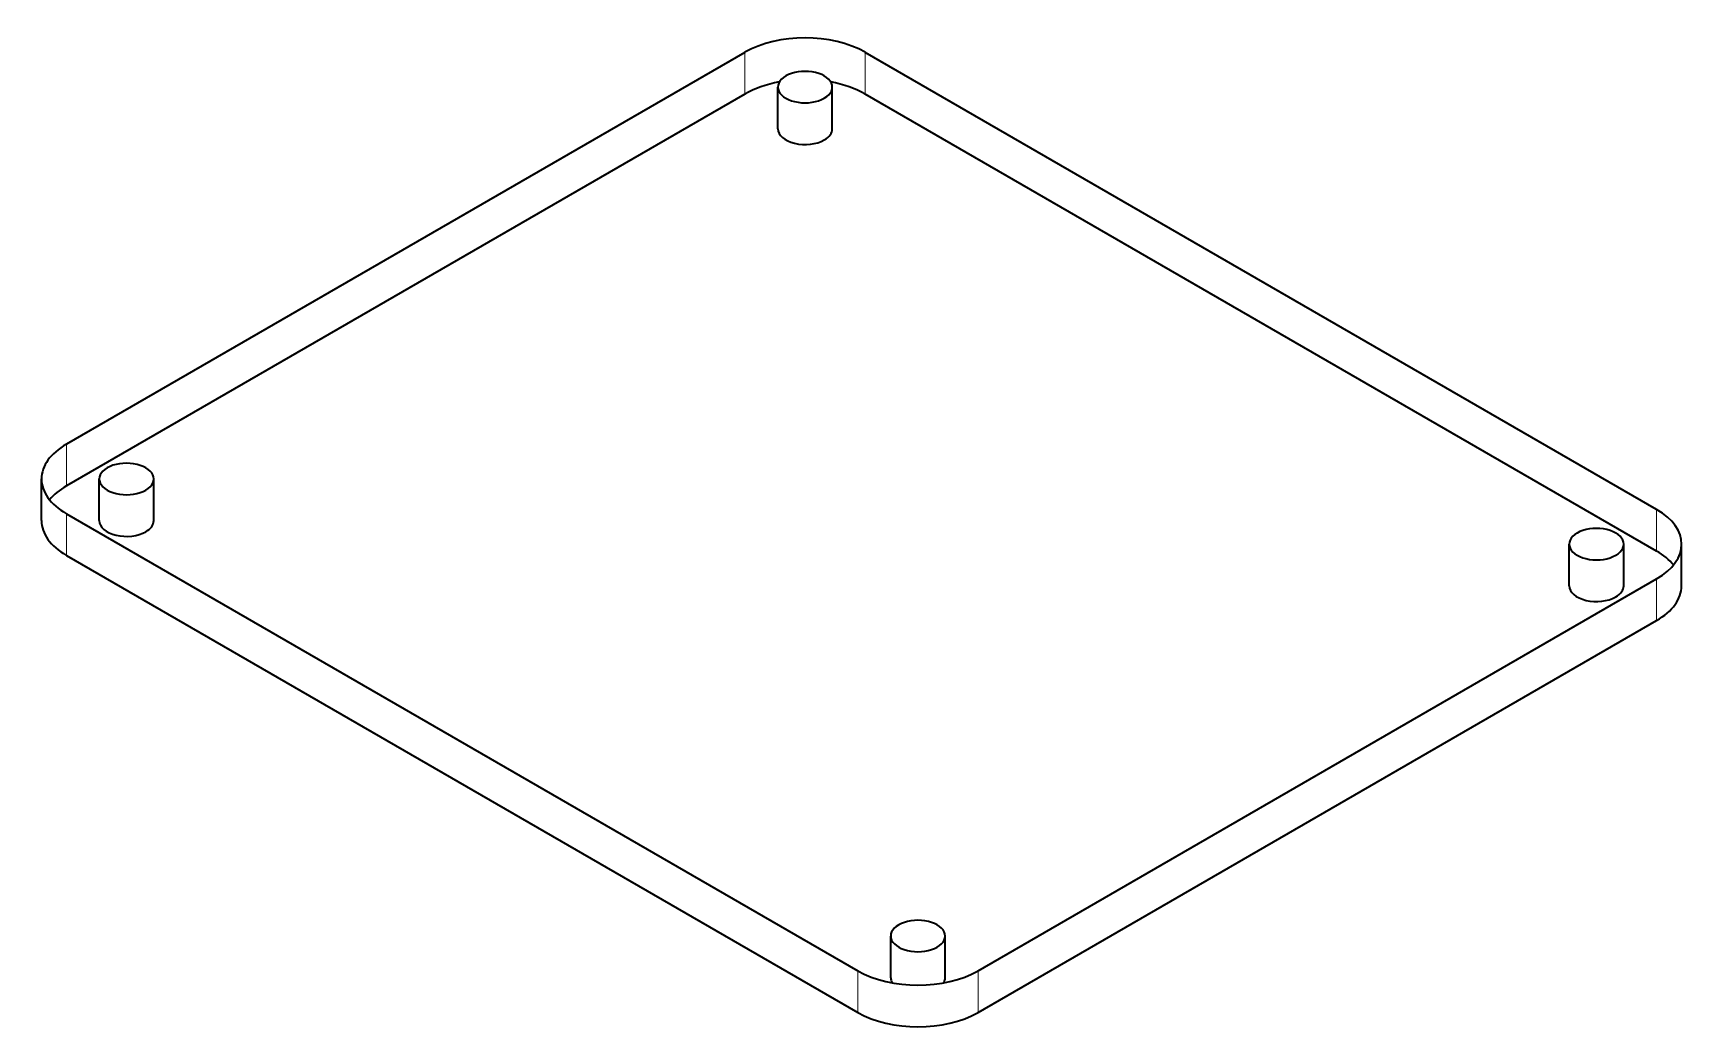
# Model space of a CAD drawing. Extents: x 145 to 857, y 42 to 790.
# Drawn here: x 653.8 to 751.1, y 659.3 to 717.6 of the extents above; entities that cross this region are included whole.
import ezdxf

# ---------------------------------------------------------------- set-up
doc = ezdxf.new("R2010")
doc.units = 0

msp = doc.modelspace()

# ---------------------------------------------------------------- linework, layer by layer
at = {"color": 7, "lineweight": 35}
for p, q in [((695.572, 716.513), (655.705, 693.496)), ((749.142, 689.666), (702.643, 716.513)), ((695.572, 714.063), (655.705, 691.046)), ((749.142, 687.217), (702.643, 714.063)), ((655.705, 689.413), (702.205, 662.567)), ((655.705, 686.964), (702.205, 660.117)), ((709.276, 662.567), (749.142, 685.584)), ((709.276, 660.117), (749.142, 683.134))]:
    msp.add_line(p, q, dxfattribs=at)
at = {"color": 7, "lineweight": 13, "ltscale": 0.061238}
for p, q in [((695.572, 714.063), (695.572, 716.513)), ((702.643, 714.063), (702.643, 716.513)), ((655.705, 686.964), (655.705, 689.413)), ((749.142, 683.134), (749.142, 685.584))]:
    msp.add_line(p, q, dxfattribs=at)
at = {"color": 7, "lineweight": 35, "ltscale": 0.061238}
for p, q in [((697.508, 712.022), (697.508, 714.472)), ((700.708, 712.022), (700.708, 714.472)), ((654.241, 689.005), (654.241, 691.455)), ((657.641, 689.005), (657.641, 691.455)), ((660.841, 689.005), (660.841, 691.455))]:
    msp.add_line(p, q, dxfattribs=at)
at = {"color": 7, "lineweight": 13, "ltscale": 0.061237}
for p, q in [((655.705, 691.046), (655.705, 693.496)), ((749.142, 687.217), (749.142, 689.666)), ((702.205, 660.117), (702.205, 662.567)), ((709.276, 660.117), (709.276, 662.567))]:
    msp.add_line(p, q, dxfattribs=at)
at = {"color": 7, "lineweight": 35, "ltscale": 0.061237}
for p, q in [((744.007, 685.176), (744.007, 687.625)), ((747.207, 685.176), (747.207, 687.625)), ((750.607, 685.176), (750.607, 687.625)), ((704.14, 662.159), (704.14, 664.608)), ((707.34, 662.159), (707.34, 664.608))]:
    msp.add_line(p, q, dxfattribs=at)
at = {"color": 7, "lineweight": 35}
for centre, major_axis, start_param, end_param in [((699.108, 714.472), (5, 0), 0.785398, 2.356194), ((699.108, 714.472), (1.6, 0), 5.497787, 8.63938), ((699.108, 712.022), (5, 0), 1.878011, 2.356194), ((699.108, 714.472), (1.6, 0), 2.356194, 5.497787), ((699.108, 712.022), (5, 0), 0.785398, 1.263582), ((699.108, 712.022), (1.6, 0), 3.141593, 5.497787), ((699.108, 712.022), (1.6, 0), 5.497787, 6.283185), ((659.241, 691.455), (5, 0), 2.356194, 3.926991), ((659.241, 691.455), (1.6, 0), 2.356194, 5.497787), ((659.241, 691.455), (1.6, 0), 5.497787, 8.63938), ((659.241, 689.005), (5, 0), 2.356194, 2.703444), ((745.607, 687.625), (5, 0), 5.497787, 7.068583), ((659.241, 689.005), (5, 0), 3.141593, 3.926991), ((659.241, 689.005), (1.6, 0), 3.141593, 5.497787), ((659.241, 689.005), (1.6, 0), 5.497787, 6.283185), ((745.607, 687.625), (1.6, 0), 2.356194, 5.497787), ((745.607, 687.625), (1.6, 0), 5.497787, 8.63938), ((745.607, 685.176), (5, 0), 0.438149, 0.785398), ((745.607, 685.176), (1.6, 0), 3.141593, 5.497787), ((745.607, 685.176), (1.6, 0), 5.497787, 6.283185), ((745.607, 685.176), (5, 0), 5.497787, 6.283185), ((705.74, 664.608), (1.6, 0), 2.356194, 5.497787), ((705.74, 664.608), (1.6, 0), 5.497787, 8.63938), ((705.74, 664.608), (5, 0), 3.926991, 5.497787), ((705.74, 662.159), (1.6, 0), 3.141593, 3.474757), ((705.74, 662.159), (1.6, 0), 5.950021, 6.283185), ((705.74, 662.159), (5, 0), 3.926991, 5.497787)]:
    msp.add_ellipse(centre, major_axis=major_axis, ratio=0.57735, start_param=start_param, end_param=end_param, dxfattribs=at)

doc.saveas('drawing.dxf')
